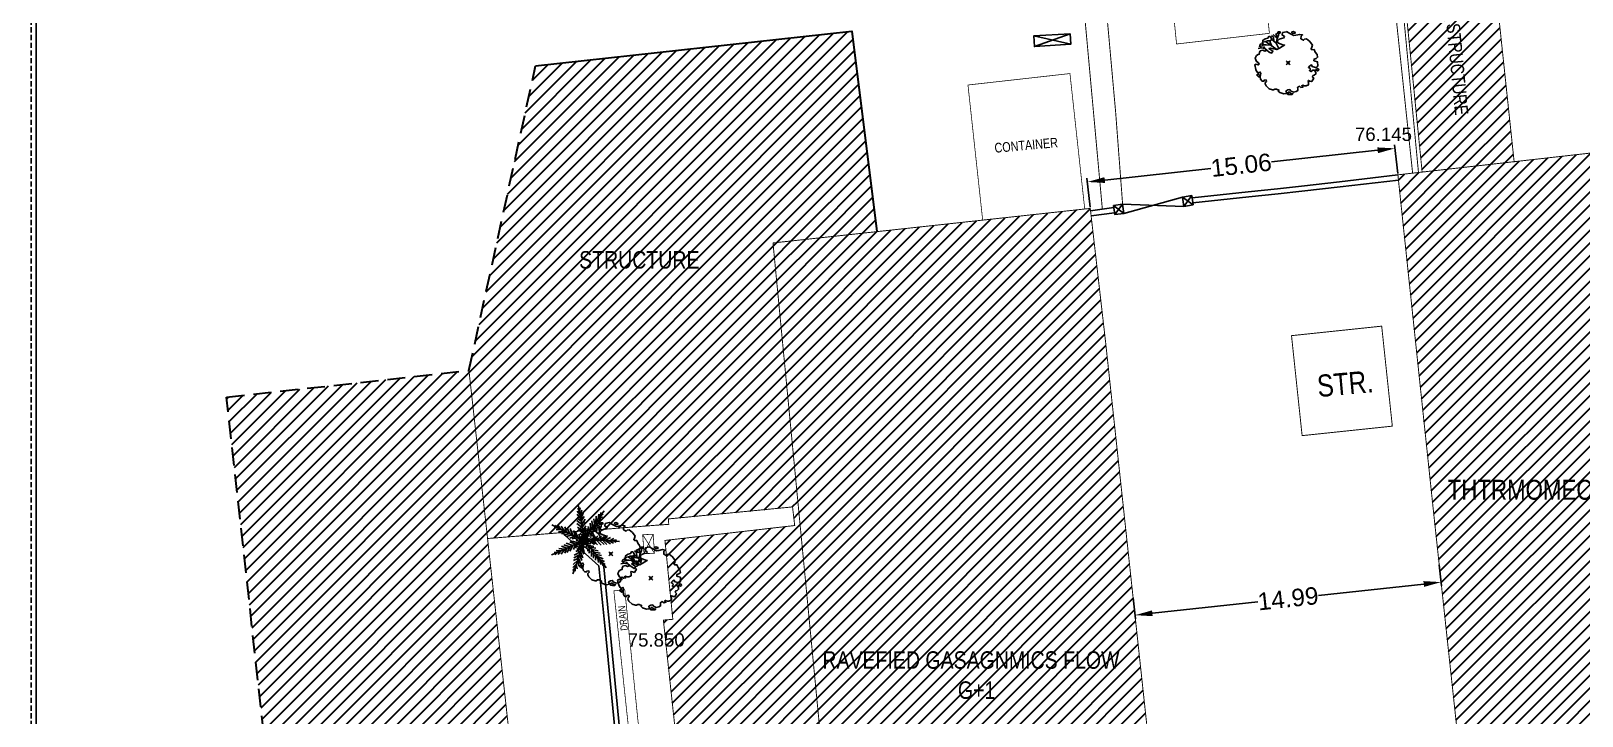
# Model space of a CAD drawing. Header units: inches. Extents: x 1254 to 1542, y 933 to 1230.
# Drawn here: x 1253.7 to 1329.2, y 1131.4 to 1164.8 of the extents above; entities that cross this region are included whole.
import ezdxf
from ezdxf.enums import TextEntityAlignment as Align

# ---------------------------------------------------------------- set-up
doc = ezdxf.new("R2010")
doc.units = ezdxf.units.IN
doc.header["$MEASUREMENT"] = 0
doc.header["$PDMODE"] = 35
doc.header["$PDSIZE"] = 0.1
doc.linetypes.add('HIDDEN', pattern=[0.375, 0.25, -0.125])
for name, color, linetype in [('bldg.', 1, 'Continuous'), ('comp. wall', 7, 'Continuous'), ('dimeantion', 140, 'Continuous'), ('DRAIN (S.W)', 130, 'HIDDEN'), ('HACH BLDG.', 182, 'Continuous'), ('LEVEL', 171, 'Continuous'), ('STR H', 251, 'Continuous'), ('structure', 200, 'Continuous'), ('text', 7, 'Continuous'), ('TREE', 3, 'Continuous')]:
    doc.layers.add(name, color=color, linetype=linetype)
for name, color, linetype, lineweight in [('Chember', 252, 'Continuous', 25), ('Electric box', 10, 'Continuous', 25), ('GATE', 211, 'Continuous', 25), ('SHED', 171, 'HIDDEN', 20)]:
    doc.layers.add(name, color=color, linetype=linetype, lineweight=lineweight)
doc.styles.get("Standard").update_dxf_attribs({"font": 'arial.ttf'})
doc.styles.add('style2', font='arial.ttf')
doc.dimstyles.get("Standard").update_dxf_attribs({"dimtxt": 0.85, "dimasz": 0.85, "dimexe": 0.18, "dimexo": 0.0625, "dimgap": 0.09, "dimtad": 0, "dimzin": 0, "dimdsep": 46, "dimtxsty": 'Standard', "dimcen": 0.09, "dimclrd": 5, "dimclre": 5, "dimclrt": 6, "dimadec": 0, "dimazin": 0, "dimtfac": 1, "dimtofl": 0, "dimtmove": 0, "dimatfit": 3, "dimfxl": 0, "dimtolj": 1, "dimtzin": 0, "dimarcsym": 0})

# ---------------------------------------------------------------- blocks, each defined once
blk = doc.blocks.new('PV07')
at = {"layer": 'TREE'}
for p, q in [((-4.2, 2.36), (-4.43, 2.61)), ((-3.83, 2.82), (-4.14, 3.22)), ((-3.83, 2.82), (-4.03, 2.79)), ((-3.65, 2.27), (-3.89, 2.59)), ((-3.43, 2.82), (-3.83, 2.82)), ((-1.77, 2.1), (-3.56, 3.36)), ((-2.75, 2.79), (-3.43, 2.82)), ((-2.82, 3.26), (-2.85, 3.45)), ((-2.56, 2.65), (-2.82, 3.26)), ((-2.29, 4.05), (-2.6, 4.31)), ((-2.26, 3.42), (-2.6, 3.73)), ((-1.71, 3.82), (-2.35, 4.45)), ((-2.23, 3.42), (-2.29, 4.05)), ((-1.89, 3.07), (-2.26, 3.42)), ((-1.71, 3.82), (-1.92, 4.59)), ((-1.89, 3.07), (-1.71, 3.82)), ((-1.46, 2.24), (-1.89, 3.07)), ((-1.71, 3.82), (-1.49, 4.36)), ((-1.49, 4.36), (-1.44, 4.64)), ((-4.2, 2.36), (-4.71, 2.24)), ((-3.65, 2.27), (-4.2, 2.36)), ((-3.34, 1.98), (-3.65, 2.27)), ((0, 0), (-0.2, 0)), ((0, 0), (0, 0.2)), ((0, 0), (0, -0.2)), ((0, 0), (0.2, 0))]:
    blk.add_line(p, q, dxfattribs=at)
at = {"layer": 'TREE', "flags": 128}
for points in [[(0.39, -4.4), (0.29, -4.2), (-0.04, -4.23), (-0.35, -4.43), (-0.26, -4.66), (-0.23, -4.8), (-0.69, -4.86), (-1.31, -4.66), (-1.55, -4.46), (-1.46, -4.29), (-1.83, -4.12), (-2.08, -4.12), (-2.29, -4.26), (-2.45, -4.26), (-2.97, -4.09), (-3.46, -3.63), (-3.62, -3.31), (-3.59, -3.11), (-3.4, -2.91), (-3.46, -2.68), (-3.77, -2.71), (-3.8, -2.86), (-4.11, -2.86), (-4.33, -2.57), (-4.39, -2.2), (-4.36, -1.88), (-4.3, -1.68), (-4.39, -1.45), (-4.63, -1.57), (-4.91, -1.42), (-5.06, -1.05), (-5.25, -0.31), (-5.03, -0.22), (-4.85, -0.25), (-4.73, -0.31), (-4.57, -0.22), (-4.73, 0.04), (-4.97, 0.21), (-5.1, 0.47), (-5.19, 0.72), (-5, 1.15), (-4.73, 1.3), (-4.54, 1.35), (-4.51, 1.61), (-4.39, 1.87), (-3.99, 1.98), (-3.68, 1.84), (-3.34, 1.98), (-2.97, 1.7), (-2.63, 1.5), (-2.39, 1.84), (-2.72, 2.04), (-3.03, 2.24), (-2.79, 2.33), (-2.32, 2.21), (-1.77, 2.1), (-1.37, 2.3), (-0.94, 2.56), (-0.57, 2.79), (-0.97, 2.87), (-1.62, 3.16), (-1.68, 3.47), (-1.43, 3.73), (-1.06, 3.85), (-0.66, 3.93), (-0.57, 4.13), (-0.94, 4.39), (-0.88, 4.76), (-0.24, 4.9)], [(-1.73, 4.72), (-1.58, 4.88), (-1.27, 4.88), (-1.25, 4.7), (-1.44, 4.64), (-1.68, 4.63), (-1.72, 4.71)], [(-0.26, 4.91), (0.29, 4.62), (0.88, 4.31), (1.22, 4.36), (1.83, 4.48), (2.26, 4.39), (2.05, 4.22), (2.02, 3.79), (2.02, 3.79), (2.42, 3.56), (2.57, 3.7), (2.88, 3.76), (3.4, 3.36), (3.83, 2.79), (3.74, 2.47), (3.62, 2.21), (3.74, 2.07), (4.08, 2.1), (4.27, 1.67), (4.54, 1.3), (4.64, 0.87), (4.39, 0.7), (4.08, 0.58), (4.05, 0.32), (4.24, 0.27), (4.64, 0.15), (4.67, -0.48), (4.51, -0.68), (4.3, -0.71), (3.77, -0.56), (3.68, -0.33), (3.43, -0.45), (3.19, -0.71), (3.43, -0.85), (3.5, -1.05), (3.34, -1.22), (3.62, -1.37), (3.87, -1.17), (4.17, -1.17), (4.36, -1.51), (4.36, -1.74), (4.11, -1.94), (3.9, -2), (3.83, -2.23), (4.02, -2.4), (3.9, -2.66), (3.71, -2.94), (3.4, -2.86), (3.19, -2.77), (3.13, -2.91), (3.22, -3.09), (3.22, -3.29), (3.19, -3.46), (2.82, -3.6), (2.54, -3.63), (2.29, -3.51), (2.14, -3.6), (2.36, -3.8), (2.02, -3.86), (1.77, -3.69), (1.49, -3.86), (1.52, -4.09), (1.52, -4.37), (1.25, -4.52), (0.82, -4.6), (0.39, -4.4)], [(0.57, 4.88), (0.79, 4.91), (1.06, 4.82), (1.12, 4.68), (0.94, 4.68), (0.75, 4.62), (0.6, 4.74), (0.57, 4.88)], [(-4.26, 2.99), (-3.99, 2.9), (-4.05, 2.7), (-4.3, 2.64), (-4.51, 2.59), (-4.45, 2.76), (-4.42, 2.87), (-4.26, 2.99)], [(-2.84, 4.14), (-2.69, 3.93), (-2.56, 3.68), (-2.85, 3.45), (-3.25, 3.45), (-3.53, 3.36), (-3.99, 3.25), (-3.99, 3.53), (-3.59, 3.79), (-3.19, 3.9), (-3.06, 4.13), (-2.84, 4.14)], [(-4.85, -1.8), (-4.88, -2), (-4.6, -2.23), (-4.51, -1.91), (-4.66, -1.8), (-4.85, -1.8)], [(4.7, -0.91), (4.42, -0.97), (4.42, -1.17), (4.6, -1.28), (4.82, -1.14), (4.7, -0.91)], [(0.14, -4.63), (0.45, -4.8), (0.75, -4.86), (0.63, -4.98), (0.29, -5), (-0.05, -4.96), (-0.01, -4.83), (0.02, -4.63), (0.14, -4.63)]]:
    blk.add_lwpolyline(points, dxfattribs=at)
at = {"layer": 'TREE'}
blk.add_point((0, 0), dxfattribs=at)
blk = doc.blocks.new('TREE12')
at = {"layer": 'TREE', "xscale": 99.88372093023256, "yscale": 99.88372093023256, "zscale": 99.88372093023256}
blk.add_blockref('PV07', (411, 285), dxfattribs=at)
blk = doc.blocks.new('palm tree')
at = {"layer": 'TREE'}
for p, q in [((23.735, 0.411), (23.569, 0.579)), ((23.804, 0.214), (23.581, 0.427)), ((23.688, 0.581), (23.582, 0.725)), ((23.836, 0.109), (23.591, 0.241)), ((23.883, -0.048), (23.616, 0.109)), ((23.685, 0.584), (23.693, 0.763)), ((23.74, 0.417), (23.785, 0.649)), ((23.804, 0.214), (23.871, 0.515)), ((23.836, 0.109), (23.954, 0.356)), ((23.883, -0.048), (24.006, 0.231)), ((23.929, -0.202), (24.052, 0.096)), ((24.358, -0.241), (24.29, 0.075)), ((24.43, -0.097), (24.359, 0.2)), ((24.43, -0.097), (24.721, 0.01)), ((24.505, 0.049), (24.432, 0.313)), ((24.505, 0.049), (24.77, 0.135)), ((24.555, 0.146), (24.543, 0.454)), ((24.555, 0.146), (24.812, 0.316)), ((24.654, 0.334), (24.652, 0.571)), ((24.658, 0.328), (24.851, 0.464)), ((24.734, 0.487), (24.864, 0.61)), ((24.738, 0.489), (24.762, 0.666)), ((22.715, -0.374), (22.536, -0.38)), ((22.718, -0.377), (22.575, -0.269)), ((22.881, -0.431), (22.649, -0.473)), ((22.887, -0.426), (22.721, -0.258)), ((23.083, -0.498), (22.782, -0.561)), ((23.083, -0.498), (22.873, -0.272)), ((23.187, -0.531), (22.94, -0.646)), ((23.187, -0.531), (23.059, -0.284)), ((23.344, -0.58), (23.063, -0.7)), ((23.344, -0.58), (23.191, -0.311)), ((23.497, -0.628), (23.198, -0.747)), ((23.497, -0.628), (23.331, -0.325)), ((23.645, -0.672), (23.383, -0.794)), ((23.775, -0.71), (23.502, -0.814)), ((23.645, -0.672), (23.509, -0.394)), ((23.775, -0.71), (23.618, -0.446)), ((23.929, -0.202), (23.629, -0.032)), ((23.971, -0.351), (23.695, -0.211)), ((23.891, -0.743), (23.707, -0.829)), ((24.007, -0.48), (23.746, -0.32)), ((23.891, -0.743), (23.795, -0.551)), ((24.039, -0.597), (23.848, -0.499)), ((24.012, -0.776), (23.913, -0.637)), ((24.071, -0.718), (23.933, -0.618)), ((23.971, -0.351), (24.096, -0.089)), ((24.007, -0.48), (24.114, -0.209)), ((24.039, -0.597), (24.128, -0.414)), ((24.071, -0.718), (24.123, -0.56)), ((24.126, -0.723), (24.103, -0.558)), ((24.179, -0.61), (24.124, -0.414)), ((24.126, -0.723), (24.28, -0.649)), ((24.173, -0.787), (24.3, -0.679)), ((24.231, -0.501), (24.174, -0.214)), ((24.179, -0.61), (24.384, -0.547)), ((24.29, -0.379), (24.213, -0.1)), ((24.231, -0.501), (24.517, -0.39)), ((24.29, -0.379), (24.587, -0.291)), ((24.298, -0.771), (24.434, -0.62)), ((24.358, -0.241), (24.684, -0.127)), ((24.418, -0.756), (24.629, -0.555)), ((24.418, -0.756), (24.665, -0.938)), ((24.552, -0.741), (24.746, -0.526)), ((24.552, -0.741), (24.785, -0.944)), ((24.705, -0.724), (24.935, -0.498)), ((24.705, -0.724), (24.976, -0.938)), ((24.865, -0.708), (25.077, -0.489)), ((24.865, -0.708), (25.111, -0.896)), ((25.028, -0.692), (25.212, -0.49)), ((25.028, -0.692), (25.243, -0.87)), ((25.137, -0.683), (25.39, -0.507)), ((25.137, -0.683), (25.419, -0.809)), ((25.346, -0.672), (25.564, -0.762)), ((25.349, -0.666), (25.547, -0.537)), ((25.521, -0.652), (25.694, -0.695)), ((25.525, -0.653), (25.687, -0.578)), ((23.029, -1.476), (22.793, -1.494)), ((23.21, -1.373), (22.902, -1.387)), ((23.028, -1.483), (22.91, -1.688)), ((23.303, -1.315), (23.031, -1.253)), ((23.21, -1.373), (23.063, -1.643)), ((23.442, -1.228), (23.137, -1.17)), ((23.303, -1.315), (23.23, -1.578)), ((23.577, -1.141), (23.239, -1.072)), ((23.442, -1.228), (23.351, -1.519)), ((23.707, -1.057), (23.407, -0.98)), ((23.577, -1.141), (23.474, -1.447)), ((23.819, -0.982), (23.517, -0.931)), ((23.707, -1.057), (23.63, -1.336)), ((23.92, -0.915), (23.711, -0.865)), ((23.994, -1.408), (23.714, -1.61)), ((23.819, -0.982), (23.722, -1.258)), ((24.02, -1.256), (23.76, -1.425)), ((24.042, -1.123), (23.799, -1.31)), ((24.012, -0.776), (23.853, -0.827)), ((24.024, -0.845), (23.853, -0.83)), ((23.92, -0.915), (23.867, -1.112)), ((24.061, -1.004), (23.882, -1.122)), ((24.08, -0.88), (23.953, -0.995)), ((24.024, -0.845), (23.959, -0.999)), ((23.994, -1.408), (24.148, -1.692)), ((24.02, -1.256), (24.172, -1.502)), ((24.042, -1.123), (24.178, -1.382)), ((24.061, -1.004), (24.169, -1.176)), ((24.08, -0.88), (24.149, -1.032)), ((24.153, -0.853), (24.318, -0.879)), ((24.153, -0.853), (24.18, -1.022)), ((24.173, -0.787), (24.319, -0.877)), ((24.246, -0.937), (24.45, -0.941)), ((24.246, -0.937), (24.247, -1.151)), ((24.298, -0.771), (24.461, -0.91)), ((24.336, -1.018), (24.626, -1.047)), ((24.336, -1.018), (24.359, -1.324)), ((24.435, -1.11), (24.433, -1.419)), ((24.435, -1.11), (24.724, -1.118)), ((24.548, -1.215), (24.869, -1.242)), ((24.548, -1.215), (24.562, -1.56)), ((24.664, -1.326), (24.969, -1.344)), ((24.664, -1.326), (24.682, -1.635)), ((24.782, -1.44), (25.055, -1.447)), ((24.782, -1.44), (24.788, -1.718)), ((24.861, -1.516), (25.159, -1.594)), ((24.861, -1.516), (24.949, -1.812)), ((22.882, -1.573), (22.707, -1.612)), ((22.877, -1.574), (22.766, -1.714)), ((23.935, -1.728), (23.705, -1.885)), ((23.965, -1.567), (23.716, -1.751)), ((23.914, -1.835), (23.716, -2.071)), ((23.867, -2.039), (23.72, -2.224)), ((23.839, -2.212), (23.749, -2.367)), ((23.836, -2.216), (23.863, -2.393)), ((23.872, -2.044), (23.942, -2.27)), ((23.914, -1.835), (24.013, -2.127)), ((23.935, -1.728), (24.079, -1.96)), ((23.965, -1.567), (24.118, -1.831)), ((25.005, -1.667), (25.079, -1.892)), ((25.012, -1.666), (25.239, -1.732)), ((25.134, -1.787), (25.214, -1.946)), ((25.136, -1.791), (25.298, -1.865))]:
    blk.add_line(p, q, dxfattribs=at)
for centre, start, end in [((3.745, -6.033), 14.42935, 19.24501), ((43.179, -9.577), 150.48454, 155.3002), ((29.59, 19.479), 250.01233, 254.82799), ((26.92, -21.616), 92.92038, 97.73603), ((12.185, 16.512), 299.70513, 304.52079), ((3.3, 2.22), 346.92509, 351.74075), ((10.145, -16.511), 43.59134, 48.407)]:
    blk.add_arc(centre, 21.009, start, end, dxfattribs=at)
blk = doc.blocks.new('*D98')
at = {"layer": 'comp. wall', "color": 5, "lineweight": -2}
for p, q in [((1319.206, 1158.95), (1314.038, 1158.386)), ((1320.185, 1157.818), (1320.032, 1159.221)), ((1305.209, 1156.184), (1305.056, 1157.587)), ((1305.921, 1157.5), (1311.088, 1158.064))]:
    blk.add_line(p, q, dxfattribs=at)
at = {"layer": 'comp. wall', "color": 5}
for points in [[(1319.191, 1159.09), (1319.221, 1158.809), (1320.051, 1159.042)], [(1305.905, 1157.641), (1305.936, 1157.36), (1305.076, 1157.408)]]:
    blk.add_solid(points, dxfattribs=at)
at = {"layer": 'Defpoints', "color": 0}
for p in [(1320.051, 1159.042), (1320.191, 1157.756), (1305.216, 1156.122)]:
    blk.add_point(p, dxfattribs=at)
at = {"layer": 'comp. wall', "color": 6, "insert": (1312.563, 1158.225), "char_height": 0.85, "attachment_point": 5, "rotation": 6.2255}
blk.add_mtext('\\A1;15.06', dxfattribs=at)
blk = doc.blocks.new('*D100')
at = {"layer": 'Defpoints', "color": 0}
for p in [(1322.196, 1138.847), (1322.294, 1137.939), (1307.295, 1137.24)]:
    blk.add_point(p, dxfattribs=at)
at = {"layer": 'dimeantion', "color": 5, "lineweight": -2}
for p, q in [((1322.203, 1138.785), (1322.313, 1137.76)), ((1321.449, 1137.848), (1316.32, 1137.295)), ((1307.302, 1137.178), (1307.413, 1136.153)), ((1308.238, 1136.423), (1313.367, 1136.977))]:
    blk.add_line(p, q, dxfattribs=at)
at = {"layer": 'dimeantion', "color": 5}
for points in [[(1321.433, 1137.989), (1321.464, 1137.707), (1322.294, 1137.939)], [(1308.223, 1136.564), (1308.254, 1136.283), (1307.393, 1136.332)]]:
    blk.add_solid(points, dxfattribs=at)
at = {"layer": 'dimeantion', "color": 6, "insert": (1314.844, 1137.136), "char_height": 0.85, "attachment_point": 5, "rotation": 6.15611}
blk.add_mtext('\\A1;14.99', dxfattribs=at)

msp = doc.modelspace()

# ---------------------------------------------------------------- hatches: boundary and pattern name
at = {"layer": 'HACH BLDG.', "lineweight": 30}
h = msp.add_hatch(dxfattribs=at)
h.set_pattern_fill('ANSI31', color=256, scale=3.5)
h.paths.add_polyline_path([(1338.597, 1135.855), (1340.81, 1136.065), (1341.392, 1130.404), (1344.883, 1130.762), (1344.281, 1136.614), (1343.351, 1145.254), (1341.803, 1159.731), (1341.798, 1159.784), (1341.77, 1160.031), (1341.776, 1160.032), (1341.749, 1160.337), (1335.096, 1159.438), (1320.191, 1157.756), (1321.378, 1146.536), (1321.952, 1141.109), (1324.374, 1118.653), (1325.247, 1110.763), (1341.077, 1112.424), (1340.316, 1119.921), (1339.678, 1125.907)])
h.paths.add_polyline_path([(1322.364, 1141.68), (1342.503, 1141.68), (1342.503, 1143.186), (1322.364, 1143.186)], flags=24)
h.paths.add_polyline_path([(1330.583, 1140.164), (1333.164, 1140.164), (1333.164, 1141.668), (1330.583, 1141.668)], flags=24)
h.paths.add_polyline_path([(1343.24, 1143.485), (1346.35, 1143.485), (1346.35, 1144.481), (1343.24, 1144.481)], flags=9)
h = msp.add_hatch(dxfattribs=at)
h.set_pattern_fill('ANSI31', color=256, scale=3.5)
h.paths.add_polyline_path([(1307.295, 1137.24), (1305.96, 1149.633), (1305.216, 1156.122), (1289.771, 1154.441), (1292.771, 1123.264), (1294.49, 1107.364), (1310.28, 1109.137), (1309.506, 1116.699)])
h.paths.add_polyline_path([(1291.957, 1133.489), (1306.859, 1133.489), (1306.859, 1134.809), (1291.957, 1134.809)], flags=24)
h.paths.add_polyline_path([(1298.553, 1132.027), (1300.815, 1132.027), (1300.815, 1133.345), (1298.553, 1133.345)], flags=24)
h.paths.add_polyline_path([(1309.001, 1109.601), (1312.615, 1109.601), (1312.615, 1110.597), (1309.001, 1110.597)], flags=9)
h = msp.add_hatch(dxfattribs=at)
h.set_pattern_fill('ANSI31', color=256, scale=3.5)
h.paths.add_polyline_path([(1278.565, 1115.324), (1278.05, 1120.251), (1277.28, 1127.349), (1276.774, 1131.952), (1274.97, 1148.242), (1263.174, 1146.935), (1267.876, 1104.476), (1277.569, 1105.557), (1279.214, 1105.708), (1279.585, 1105.762), (1279.449, 1107.052), (1279.283, 1108.725)])
h.paths.add_polyline_path([(1269.911, 1123.867), (1273.201, 1123.867), (1273.201, 1125.186), (1269.911, 1125.186)], flags=24)
at = {"layer": 'STR H', "lineweight": 30}
h = msp.add_hatch(dxfattribs=at)
h.set_pattern_fill('ANSI31', color=256, scale=3.5)
h.paths.add_polyline_path([(1324.836, 1167.964), (1320.411, 1167.507), (1321.372, 1157.889), (1325.85, 1158.394)])
h.paths.add_polyline_path([(1322.358, 1165.246), (1322.817, 1160.452), (1323.821, 1160.548), (1323.362, 1165.342)], flags=24)
h = msp.add_hatch(dxfattribs=at)
h.set_pattern_fill('ANSI31', color=256, scale=3.5)
h.paths.add_polyline_path([(1289.771, 1154.441), (1294.83, 1154.991), (1293.607, 1164.746), (1278.214, 1163.059), (1274.97, 1148.242), (1275.876, 1140.061), (1282.688, 1140.6), (1284.034, 1140.704), (1284.696, 1140.75), (1284.678, 1141.014), (1290.722, 1141.598), (1290.828, 1140.693), (1284.511, 1139.967), (1284.714, 1137.926), (1284.895, 1136.13), (1284.435, 1136.091), (1284.494, 1135.539), (1285.287, 1128.178), (1285.831, 1123.011), (1287.547, 1123.194), (1288.419, 1115.519), (1292.085, 1115.826), (1291.698, 1120.451), (1293.053, 1120.657), (1292.771, 1123.264)])
h.paths.add_polyline_path([(1281.368, 1140.812), (1281.332, 1140.806), (1281.341, 1140.782)], flags=16)
h.paths.add_polyline_path([(1281.291, 1140.694), (1281.346, 1140.501), (1281.271, 1140.574), (1281.183, 1140.556), (1281.075, 1140.646)], flags=16)
h.paths.add_polyline_path([(1282.117, 1140.838), (1282.203, 1140.812), (1282.222, 1140.767), (1282.165, 1140.767), (1282.071, 1140.738), (1282.05, 1140.828)], flags=16)
h.paths.add_polyline_path([(1285.196, 1137.836), (1285.282, 1137.854), (1285.32, 1137.783), (1285.253, 1137.738), (1285.196, 1137.774)], flags=16)
h.paths.add_polyline_path([(1286.476, 1125.428), (1286.514, 1125.357), (1286.447, 1125.312), (1286.39, 1125.348), (1286.39, 1125.41)], flags=16)
h.paths.add_polyline_path([(1287.95, 1120.903), (1288.036, 1120.921), (1288.074, 1120.85), (1288.007, 1120.806), (1287.95, 1120.841)], flags=16)

# ---------------------------------------------------------------- linework, layer by layer
at = {"layer": 'bldg.', "lineweight": 30, "const_width": 0.045}
for points in [[(1341.392, 1130.404), (1340.81, 1136.065), (1338.597, 1135.855), (1339.678, 1125.907), (1340.316, 1119.921), (1341.077, 1112.424), (1325.247, 1110.763), (1324.374, 1118.653), (1321.952, 1141.109), (1321.378, 1146.536), (1320.191, 1157.756), (1335.096, 1159.438), (1341.749, 1160.337), (1341.803, 1159.731), (1343.351, 1145.254), (1344.281, 1136.614), (1344.883, 1130.762)], [(1292.771, 1123.264), (1289.771, 1154.441), (1305.216, 1156.122), (1305.96, 1149.633), (1307.295, 1137.24), (1309.506, 1116.699), (1310.28, 1109.137), (1294.49, 1107.364)]]:
    msp.add_lwpolyline(points, close=True, dxfattribs=at)
msp.add_lwpolyline([(1274.97, 1148.242), (1276.774, 1131.952), (1277.28, 1127.349), (1278.05, 1120.251), (1278.565, 1115.324), (1279.283, 1108.725), (1279.449, 1107.052), (1279.585, 1105.762), (1279.214, 1105.708), (1277.569, 1105.557), (1267.876, 1104.476)], dxfattribs=at)
at = {"layer": 'Chember', "const_width": 0.035}
for points in [[(1283.428, 1140.25), (1283.491, 1139.325), (1284.001, 1139.34), (1283.938, 1140.264), (1283.428, 1140.25)], [(1283.428, 1140.25), (1284.001, 1139.34)], [(1283.491, 1139.325), (1283.938, 1140.264)]]:
    msp.add_lwpolyline(points, dxfattribs=at)
at = {"layer": 'comp. wall', "color": 55, "linetype": 'HIDDEN', "lineweight": 30, "ltscale": 3.5}
for points in [[(1274.97, 1148.242), (1278.214, 1163.059)], [(1267.876, 1104.476), (1263.174, 1146.935), (1274.97, 1148.242)]]:
    msp.add_lwpolyline(points, dxfattribs=at)
at = {"layer": 'comp. wall'}
for points in [[(1310.177, 1156.635), (1312.907, 1156.927), (1314.33, 1157.08), (1315.491, 1157.207), (1317.354, 1157.414), (1320.192, 1157.749)], [(1310.207, 1156.387), (1312.934, 1156.678), (1314.357, 1156.832), (1315.519, 1156.959), (1317.383, 1157.165), (1320.221, 1157.501)], [(1305.229, 1156.009), (1306.365, 1156.162)], [(1305.257, 1155.76), (1306.395, 1155.914)], [(1279.488, 1140.347), (1281.294, 1138.731), (1281.654, 1135.167), (1282.17, 1129.798), (1282.59, 1125.374), (1282.888, 1122.306), (1283.14, 1119.671), (1283.294, 1118.068), (1283.434, 1116.63), (1283.533, 1116.024), (1283.994, 1116.079)], [(1279.808, 1140.372), (1281.516, 1138.844), (1281.885, 1135.19), (1282.402, 1129.82), (1282.822, 1125.397), (1283.12, 1122.328), (1283.372, 1119.693), (1283.526, 1118.09), (1283.665, 1116.66), (1283.727, 1116.281), (1283.971, 1116.31)]]:
    msp.add_lwpolyline(points, dxfattribs=at)
at = {"layer": 'DRAIN (S.W)', "color": 114}
msp.add_lwpolyline([(1253.652, 1230.034), (1541.799, 1230.034), (1541.799, 933.31), (1253.652, 933.31)], close=True, dxfattribs=at)
at = {"layer": 'DRAIN (S.W)', "color": 240, "linetype": 'Continuous'}
msp.add_lwpolyline([(1253.902, 1229.784), (1541.549, 1229.784), (1541.549, 933.56), (1253.902, 933.56)], close=True, dxfattribs=at)
at = {"layer": 'DRAIN (S.W)', "ltscale": 2.5, "const_width": 0.045}
for points in [[(1320.908, 1157.837), (1319.918, 1167.161), (1319.869, 1168.002), (1319.878, 1169.853)], [(1320.213, 1169.83), (1320.249, 1168.104), (1320.25, 1167.825), (1321.193, 1157.869)], [(1305.804, 1156.086), (1304.776, 1167.325), (1305.868, 1167.272), (1306.45, 1160.817), (1306.791, 1156.321)]]:
    msp.add_lwpolyline(points, dxfattribs=at)
at = {"layer": 'DRAIN (S.W)', "linetype": 'HIDDEN', "ltscale": 2.5, "const_width": 0.035}
msp.add_lwpolyline([(1280.734, 1107.904), (1287.624, 1108.646), (1288.199, 1108.7), (1288.604, 1109.286), (1288.605, 1110.157), (1288.187, 1110.139), (1288.159, 1110.771), (1287.85, 1113.296), (1287.634, 1115.149), (1287.49, 1116.492), (1287.035, 1118.607), (1284.594, 1118.499), (1284.146, 1122.75), (1283.667, 1126.956), (1283.187, 1131.294), (1282.555, 1137.569), (1282.024, 1137.513), (1282.653, 1131.632), (1284.162, 1117.965), (1286.57, 1118.082), (1286.741, 1116.669), (1286.992, 1116.7), (1287.656, 1110.512), (1287.821, 1109.161)], dxfattribs=at)
at = {"layer": 'Electric box'}
msp.add_lwpolyline([(1304.235, 1164.62), (1302.493, 1163.996), (1304.267, 1164.105), (1302.462, 1164.51)], close=True, dxfattribs=at)
for points in [[(1302.462, 1164.51), (1302.493, 1163.996)], [(1304.235, 1164.62), (1304.267, 1164.105)]]:
    msp.add_lwpolyline(points, dxfattribs=at)
at = {"layer": 'GATE'}
for points in [[(1306.791, 1156.321), (1309.763, 1156.218), (1310.162, 1156.756)], [(1310.217, 1156.302), (1309.708, 1156.671), (1306.844, 1155.882)], [(1310.162, 1156.756), (1309.708, 1156.671), (1309.763, 1156.218), (1310.217, 1156.302), (1310.162, 1156.756)], [(1306.352, 1156.267), (1306.791, 1156.321)], [(1306.352, 1156.267), (1306.405, 1155.828), (1306.791, 1156.321), (1306.844, 1155.882), (1306.352, 1156.267)], [(1306.405, 1155.828), (1306.844, 1155.882)]]:
    msp.add_lwpolyline(points, dxfattribs=at)
at = {"layer": 'SHED', "ltscale": 2.5, "const_width": 0.035}
for points in [[(1313.636, 1167.632), (1309.117, 1167.115), (1309.417, 1164.121), (1313.936, 1164.639), (1313.636, 1167.632)], [(1304.946, 1156.093), (1304.227, 1162.683), (1299.262, 1162.126), (1299.978, 1155.552)]]:
    msp.add_lwpolyline(points, dxfattribs=at)
at = {"layer": 'structure', "lineweight": 30}
msp.add_lwpolyline([(1321.372, 1157.889, 0.045, 0.045, 0), (1320.411, 1167.507, 0.045, 0.045, 0), (1324.836, 1167.964, 0.045, 0.045, 0), (1325.852, 1158.369, 0, 0, 0)], format="xyseb", dxfattribs=at)
msp.add_lwpolyline([(1278.214, 1163.059), (1293.607, 1164.746), (1294.83, 1154.991)], dxfattribs=at)
at = {"layer": 'structure', "lineweight": 30, "const_width": 0.045}
for points in [[(1315.012, 1149.931), (1319.402, 1150.393), (1319.92, 1145.528), (1315.529, 1145.066), (1315.012, 1149.931)], [(1293.053, 1120.657), (1291.698, 1120.451), (1292.085, 1115.826), (1288.419, 1115.519), (1287.547, 1123.194), (1285.831, 1123.011), (1285.287, 1128.178), (1284.494, 1135.539), (1284.435, 1136.091), (1284.895, 1136.13), (1284.714, 1137.926), (1284.511, 1139.967), (1290.828, 1140.693), (1290.722, 1141.598), (1284.678, 1141.014), (1284.696, 1140.75), (1284.034, 1140.704), (1282.688, 1140.6), (1275.876, 1140.061)]]:
    msp.add_lwpolyline(points, dxfattribs=at)

# ---------------------------------------------------------------- block references
at = {"layer": 'TREE', "lineweight": 30}
for name, p, xscale, yscale, zscale, rotation in [('TREE12', (1313.575, 1162.32), 0.003098344733628733, 0.003098344733628733, 0.003098344733628733, 0.01378477141140166), ('palm tree', (1257.281, 1143.881), 0.9795303248523489, 0.9795303248523489, 0.9795303248523489, 352.412798163889), ('TREE12', (1280.602, 1138.435), 0.003098344733628733, 0.003098344733628733, 0.003098344733628733, 0.01378477141140166), ('TREE12', (1282.556, 1137.25), 0.003098344733628733, 0.003098344733628733, 0.003098344733628733, 0.01378477141140166)]:
    msp.add_blockref(name, p, dxfattribs=dict(at, xscale=xscale, yscale=yscale, zscale=zscale, rotation=rotation))

# ---------------------------------------------------------------- texts
at = {"layer": 'LEVEL'}
for s, p in [('76.145', (1319.488, 1159.729)), ('75.850', (1284.087, 1135.127))]:
    msp.add_text(s, height=0.65, dxfattribs=at).set_placement(p, align=Align.MIDDLE_CENTER)
at = {"layer": 'text', "color": 0, "lineweight": 30, "style": 'style2', "width": 0.8}
for s, height, rotation, p in [('STRUCTURE', 0.65, 275.47265, (1322.552, 1165.096, 52.345)), ('CONTAINER', 0.4701, 5.10864, (1300.576, 1158.826, 24.607)), ('STR.', 1.0741, 5.10864, (1316.313, 1146.938, 56.226)), ('DRAIN', 0.35, 96.58457, (1282.707, 1135.601, 100.315))]:
    msp.add_text(s, height=height, rotation=rotation, dxfattribs=at).set_placement(p)
for s, height, p in [('STRUCTURE', 0.85, (1280.334, 1153.194, 52.345)), ('THTRMOMECHA MICAL RELIABILIATY', 0.97, (1322.615, 1141.948, 100.315)), ('RAVEFIED GASAGNMICS FLOW', 0.85, (1292.177, 1133.724, 100.315)), ('G+1', 0.85, (1298.773, 1132.261, 100.315))]:
    msp.add_text(s, height=height, dxfattribs=at).set_placement(p)

# ---------------------------------------------------------------- dimensions: what is measured, and where the dimension line sits
at = {"layer": 'comp. wall'}
dim = msp.add_aligned_dim(p1=(1305.216, 1156.122), p2=(1320.191, 1157.756), distance=1.294, dimstyle='Standard', dxfattribs=at)
dim.commit()
dim.dimension.update_dxf_attribs({"geometry": '*D98', "text_midpoint": (1312.563, 1158.225)})
at = {"layer": 'dimeantion'}
dim = msp.add_aligned_dim(p1=(1307.295, 1137.24), p2=(1322.196, 1138.847), distance=-0.913, dimstyle='Standard', dxfattribs=at)
dim.commit()
dim.dimension.update_dxf_attribs({"geometry": '*D100', "text_midpoint": (1314.844, 1137.136)})

doc.saveas('drawing.dxf')
